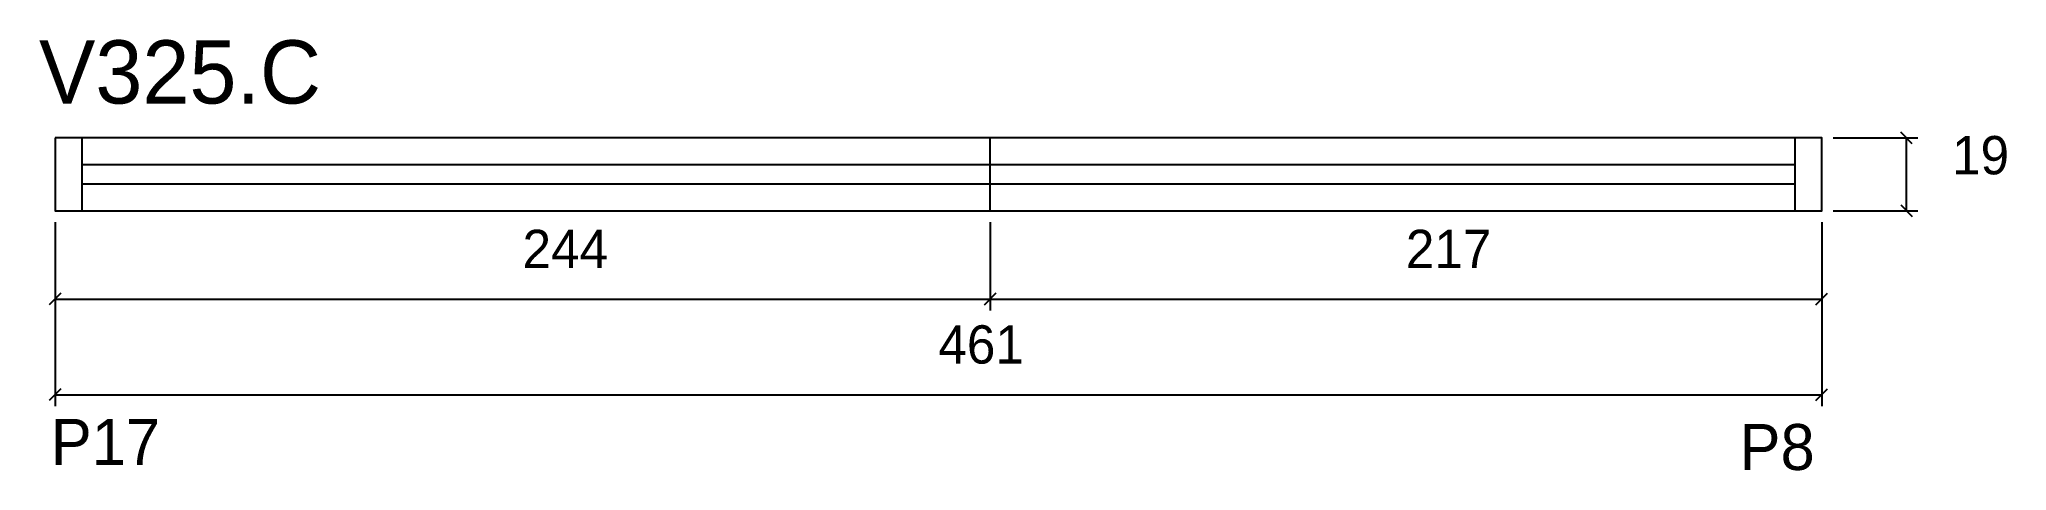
# Model space of a CAD drawing. Header units: metres. Extents: x 3437 to 4780, y -153 to -41.
# Drawn here: x 3437 to 3951, y -153 to -41 of the extents above.
import ezdxf

# ---------------------------------------------------------------- set-up
doc = ezdxf.new("R2010")
doc.units = ezdxf.units.M

msp = doc.modelspace()

# ---------------------------------------------------------------- linework, layer by layer
at = {"layer": 'COTA', "color": 4}
for p, q in [((3905.34, -66.38), (3927.46, -66.38)), ((3924.46, -85.38), (3924.46, -66.38)), ((3905.34, -85.38), (3927.46, -85.38)), ((3441.34, -88.38), (3441.34, -136.38)), ((3902.34, -88.38), (3902.34, -136.38)), ((3441.34, -133.38), (3902.34, -133.38))]:
    msp.add_line(p, q, dxfattribs=at)
at = {"layer": 'COTA'}
for p, q in [((3925.96, -67.88), (3922.96, -64.88)), ((3922.96, -83.88), (3925.96, -86.88)), ((3442.84, -131.88), (3439.84, -134.88)), ((3900.84, -134.88), (3903.84, -131.88))]:
    msp.add_line(p, q, dxfattribs=at)
at = {"layer": 'Painéis', "color": 200}
msp.add_line((3685.34, -85.38), (3685.34, -66.38), dxfattribs=at)
at = {"layer": 'Painéis', "color": 4}
for p, q in [((3441.34, -88.38), (3441.34, -111.42)), ((3685.34, -88.38), (3685.34, -111.42)), ((3685.34, -88.38), (3685.34, -111.42)), ((3902.34, -88.38), (3902.34, -111.42)), ((3441.34, -108.42), (3685.34, -108.42)), ((3685.34, -108.42), (3902.34, -108.42))]:
    msp.add_line(p, q, dxfattribs=at)
at = {"layer": 'Painéis'}
for p, q in [((3442.84, -106.92), (3439.84, -109.92)), ((3686.84, -106.92), (3683.84, -109.92)), ((3683.84, -109.92), (3686.84, -106.92)), ((3900.84, -109.92), (3903.84, -106.92))]:
    msp.add_line(p, q, dxfattribs=at)
at = {"layer": 'Painéis', "color": 200}
msp.add_lwpolyline([(3441.34, -66.38), (3441.34, -85.38), (3902.34, -85.38), (3902.34, -66.38), (3441.34, -66.38)], dxfattribs=at)
at = {"layer": 'SARR_2.2x7', "color": 40}
for p, q in [((3448.34, -66.38), (3448.34, -85.38)), ((3895.34, -66.38), (3895.34, -85.38)), ((3685.34, -73.38), (3448.34, -73.38)), ((3895.34, -73.38), (3685.34, -73.38)), ((3448.34, -78.38), (3685.34, -78.38)), ((3685.34, -78.38), (3895.34, -78.38))]:
    msp.add_line(p, q, dxfattribs=at)

# ---------------------------------------------------------------- texts
at = {"layer": '5', "color": 5}
for s, p in [('P17', (3440.22, -151.69)), ('P8', (3880.9, -153.03))]:
    msp.add_text(s, height=12, dxfattribs=at).set_placement(p)
at = {"layer": 'COTA', "color": 240}
for s, p in [('19', (3936.37, -75.88)), ('461', (3671.84, -125.27))]:
    msp.add_text(s, height=10, dxfattribs=at).set_placement(p)
at = {"layer": 'NOMENCLATURA', "color": 7}
msp.add_text('V325.C', height=16.5, dxfattribs=at).set_placement((3437.15, -57.41))
at = {"layer": 'Painéis', "color": 240}
for s, p in [('244', (3563.34, -100.34)), ('217', (3793.84, -100.34))]:
    msp.add_text(s, height=10, dxfattribs=at).set_placement(p)

doc.saveas('drawing.dxf')
